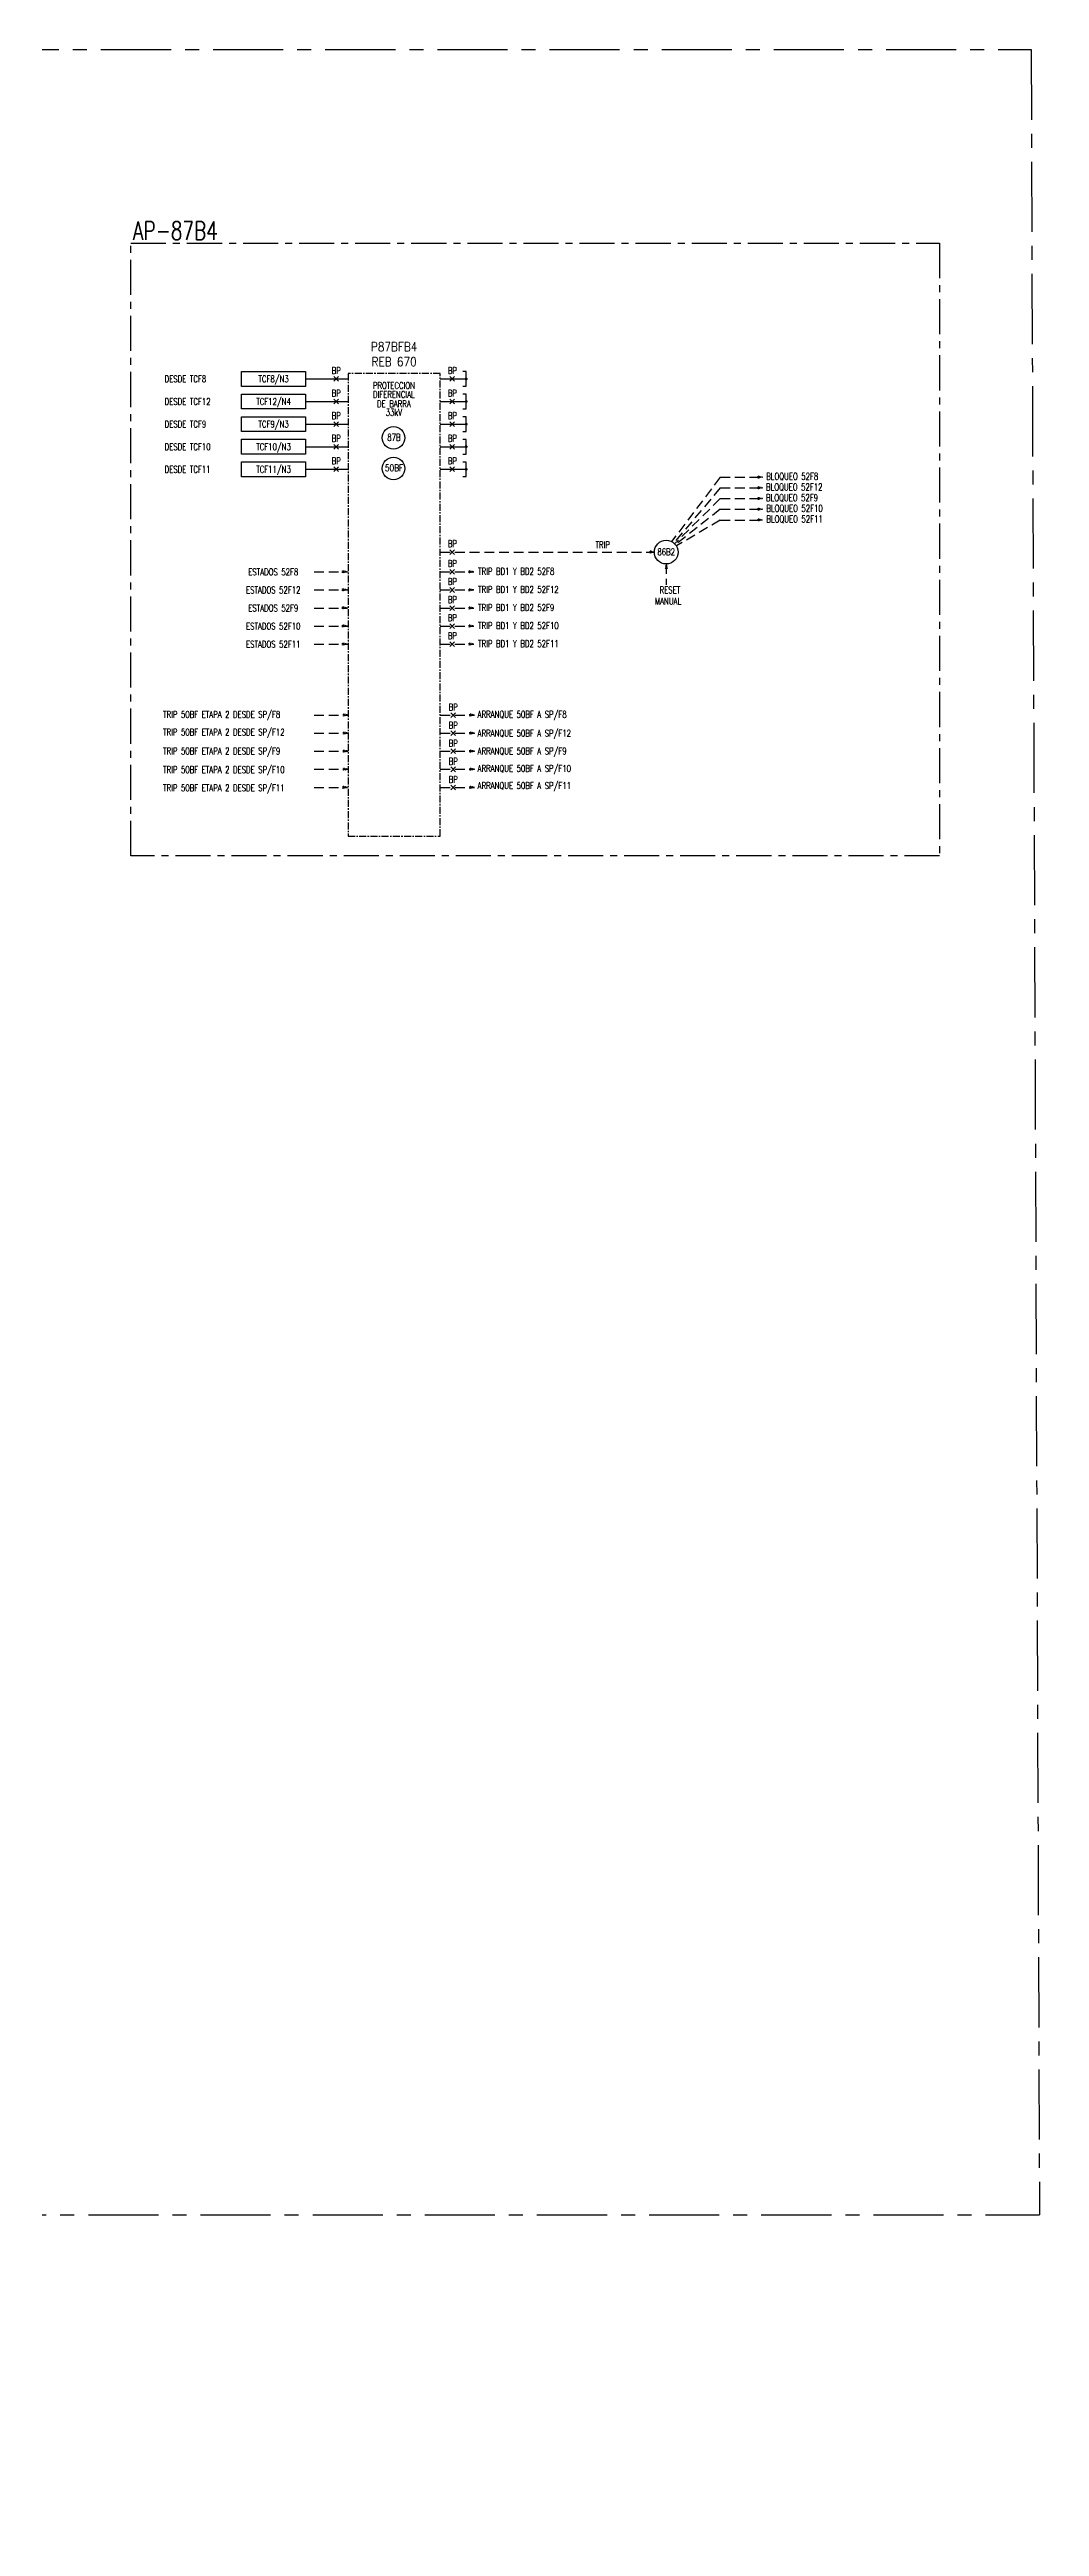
# Model space of a CAD drawing. Header units: millimetres. Extents: x -1355 to 3509, y -1443 to -567.
# Drawn here: x -773.8 to -597.3, y -1033.4 to -591.9 of the extents above; entities that cross this region are included whole.
import ezdxf
from ezdxf.enums import TextEntityAlignment as Align

# ---------------------------------------------------------------- set-up
doc = ezdxf.new("R2010")
doc.units = ezdxf.units.MM
doc.linetypes.add('CENTER', pattern=[2, 1.25, -0.25, 0.25, -0.25])
doc.linetypes.add('HIDDEN', pattern=[0.375, 0.25, -0.125])
for name, color, linetype in [('ACEP-E-DATOS', 3, 'Continuous'), ('ACEP-E-EJES', 1, 'CENTER'), ('ACEP-E-EQUIPOS', 7, 'Continuous'), ('ACEP-E-SEGMENTOS', 1, 'HIDDEN'), ('ACEP-E-TEXTOS', 3, 'Continuous'), ('TEXTOS', 7, 'Continuous')]:
    doc.layers.add(name, color=color, linetype=linetype)
doc.styles.add('Romans_0.85', font='romans.shx', dxfattribs={"width": 0.85})

# ---------------------------------------------------------------- blocks, each defined once
blk = doc.blocks.new('DIAG-16')
blk.add_lwpolyline([(-1.8, -4), (0, -4), (0, 4), (-1.8, 4)])
at = {"const_width": 0.75}
blk.add_lwpolyline([(-0.4, 0, 1), (0.4, 0, 1)], format="xyb", close=True, dxfattribs=at)
blk = doc.blocks.new('Flecha')
blk.add_hatch(color=256).paths.add_polyline_path([(0, 1.66), (-0.36, 0), (0.36, 0)])
for p, q in [((0, 1.66), (-0.36, 0)), ((-0.36, 0), (0.36, 0)), ((0, 1.66), (0.36, 0))]:
    blk.add_line(p, q)

msp = doc.modelspace()

# ---------------------------------------------------------------- linework, layer by layer
at = {"layer": 'ACEP-E-DATOS'}
for points in [[(-739.55, -649.32), (-728.14, -649.32), (-728.14, -651.99), (-739.55, -651.99)], [(-739.55, -653.35), (-728.14, -653.35), (-728.14, -656.01), (-739.55, -656.01)], [(-739.55, -657.38), (-728.14, -657.38), (-728.14, -660.04), (-739.55, -660.04)], [(-739.55, -661.4), (-728.14, -661.4), (-728.14, -664.07), (-739.55, -664.07)], [(-739.55, -665.43), (-728.14, -665.43), (-728.14, -668.09), (-739.55, -668.09)]]:
    msp.add_lwpolyline(points, close=True, dxfattribs=at)
at = {"layer": 'ACEP-E-EJES', "ltscale": 10}
for points in [[(-1344.64, -591.95), (-598.78, -591.95), (-597.28, -977.88)], [(-786.88, -1033.39), (-786.88, -977.88), (-597.28, -977.88)]]:
    msp.add_lwpolyline(points, dxfattribs=at)
at = {"layer": 'ACEP-E-EJES', "ltscale": 5}
msp.add_lwpolyline([(-759.29, -626.44), (-615.09, -626.44), (-615.09, -735.66), (-759.29, -735.66)], close=True, dxfattribs=at)
at = {"layer": 'ACEP-E-EJES'}
msp.add_lwpolyline([(-720.58, -732.16), (-704.14, -732.16), (-704.14, -649.68), (-720.58, -649.68)], close=True, dxfattribs=at)
at = {"layer": 'ACEP-E-EQUIPOS', "color": 7}
for p, q in [((-723.13, -651.07), (-722.29, -650.23)), ((-722.29, -651.07), (-723.13, -650.23)), ((-702.43, -650.23), (-701.59, -651.07)), ((-701.59, -650.23), (-702.43, -651.07)), ((-723.13, -655.1), (-722.29, -654.26)), ((-722.29, -655.1), (-723.13, -654.26)), ((-702.43, -654.26), (-701.59, -655.1)), ((-701.59, -654.26), (-702.43, -655.1)), ((-723.13, -659.13), (-722.29, -658.29)), ((-722.29, -659.13), (-723.13, -658.29)), ((-702.43, -658.29), (-701.59, -659.13)), ((-701.59, -658.29), (-702.43, -659.13)), ((-723.13, -663.15), (-722.29, -662.32)), ((-722.29, -663.15), (-723.13, -662.32)), ((-723.13, -667.18), (-722.29, -666.34)), ((-722.29, -667.18), (-723.13, -666.34)), ((-702.43, -662.32), (-701.59, -663.15)), ((-701.59, -662.32), (-702.43, -663.15)), ((-702.43, -666.34), (-701.59, -667.18)), ((-701.59, -666.34), (-702.43, -667.18)), ((-702.43, -681.1), (-701.59, -681.94)), ((-701.59, -681.1), (-702.43, -681.94)), ((-702.43, -684.63), (-701.59, -685.47)), ((-701.59, -684.63), (-702.43, -685.47)), ((-702.43, -687.85), (-701.59, -688.69)), ((-701.59, -687.85), (-702.43, -688.69)), ((-702.43, -691.07), (-701.59, -691.91)), ((-701.59, -691.07), (-702.43, -691.91)), ((-702.43, -694.29), (-701.59, -695.13)), ((-701.59, -694.29), (-702.43, -695.13)), ((-702.43, -697.51), (-701.59, -698.35)), ((-701.59, -697.51), (-702.43, -698.35)), ((-702.27, -710.15), (-701.43, -710.99)), ((-701.43, -710.15), (-702.27, -710.99)), ((-702.27, -713.37), (-701.43, -714.21)), ((-701.43, -713.37), (-702.27, -714.21)), ((-702.27, -716.59), (-701.43, -717.43)), ((-701.43, -716.59), (-702.27, -717.43)), ((-702.27, -719.81), (-701.43, -720.65)), ((-701.43, -719.81), (-702.27, -720.65)), ((-702.27, -723.04), (-701.43, -723.87)), ((-701.43, -723.04), (-702.27, -723.87))]:
    msp.add_line(p, q, dxfattribs=at)
for centre in [(-712.48, -661.15), (-712.48, -666.6)]:
    msp.add_circle(centre, 2.01, dxfattribs=at)
at = {"layer": 'ACEP-E-EQUIPOS'}
msp.add_circle((-663.84, -681.52), 2.11, dxfattribs=at)
at = {"layer": 'ACEP-E-SEGMENTOS', "linetype": 'Continuous'}
for p, q in [((-728.14, -650.65), (-720.58, -650.65)), ((-704.14, -650.65), (-699.5, -650.65)), ((-728.14, -654.68), (-720.58, -654.68)), ((-704.14, -654.68), (-699.5, -654.68)), ((-728.14, -658.71), (-720.58, -658.71)), ((-704.14, -658.71), (-699.5, -658.71)), ((-728.14, -662.74), (-720.58, -662.74)), ((-704.14, -662.74), (-699.5, -662.74)), ((-728.14, -666.76), (-720.58, -666.76)), ((-704.14, -666.76), (-699.5, -666.76))]:
    msp.add_line(p, q, dxfattribs=at)
at = {"layer": 'ACEP-E-SEGMENTOS', "color": 1, "linetype": 'HIDDEN', "ltscale": 7}
for p, q in [((-654.21, -668.17), (-662.88, -679.64)), ((-654.21, -670.08), (-662.48, -679.9)), ((-654.21, -668.17), (-646.7, -668.17)), ((-654.21, -670.08), (-646.7, -670.08)), ((-654.21, -671.99), (-662.34, -680.03)), ((-654.21, -673.89), (-662.2, -680.19)), ((-654.21, -671.99), (-646.7, -671.99)), ((-654.21, -673.89), (-646.7, -673.89)), ((-654.21, -675.8), (-662.03, -680.42)), ((-654.21, -675.8), (-646.7, -675.8)), ((-704.14, -681.52), (-665.95, -681.52)), ((-663.84, -683.63), (-663.84, -687.33)), ((-726.63, -685.05), (-720.67, -685.05)), ((-726.63, -688.27), (-720.67, -688.27)), ((-704.14, -685.05), (-698.17, -685.05)), ((-704.14, -688.27), (-698.17, -688.27)), ((-726.63, -691.49), (-720.67, -691.49)), ((-704.14, -691.49), (-698.17, -691.49)), ((-726.63, -694.71), (-720.67, -694.71)), ((-704.14, -694.71), (-698.17, -694.71)), ((-726.63, -697.93), (-720.67, -697.93)), ((-704.14, -697.93), (-698.17, -697.93)), ((-726.63, -710.57), (-720.58, -710.57)), ((-704.14, -710.57), (-698.02, -710.57)), ((-726.63, -713.79), (-720.58, -713.79)), ((-704.14, -713.79), (-698.02, -713.79)), ((-726.63, -717.01), (-720.58, -717.01)), ((-704.14, -717.01), (-698.02, -717.01)), ((-726.63, -720.23), (-720.58, -720.23)), ((-726.63, -723.45), (-720.67, -723.45)), ((-704.14, -720.23), (-698.02, -720.23)), ((-704.14, -723.45), (-698.02, -723.45))]:
    msp.add_line(p, q, dxfattribs=at)

# ---------------------------------------------------------------- block references
at = {"layer": 'ACEP-E-EQUIPOS', "color": 7, "xscale": 0.3244657492774908, "yscale": 0.3244657492774908, "zscale": 0.3244657492774908}
for p in [(-699.5, -650.65), (-699.5, -654.68), (-699.5, -658.71), (-699.5, -662.74), (-699.5, -666.76)]:
    msp.add_blockref('DIAG-16', p, dxfattribs=at)
at = {"layer": 'ACEP-E-SEGMENTOS', "color": 1, "linetype": 'HIDDEN', "ltscale": 7, "yscale": 0.498364787019408, "zscale": 0.498364787019408, "rotation": 270}
for p, xscale in [((-647.52, -668.17), 0.498364787019408), ((-647.52, -670.08), 0.498364787019408), ((-647.52, -671.99), 0.498364787019408), ((-647.52, -673.89), 0.498364787019408), ((-647.52, -675.8), 0.498364787019408), ((-666.77, -681.52), 0.498364787019408), ((-721.57, -685.03), -0.4983647870193723), ((-721.57, -688.25), -0.4983647870193723), ((-699, -685.05), -0.4983647870193723), ((-699, -688.27), -0.4983647870193723), ((-721.57, -691.47), -0.4983647870193723), ((-699, -691.49), -0.4983647870193723), ((-721.57, -694.69), -0.4983647870193723), ((-699, -694.71), -0.4983647870193723), ((-721.57, -697.92), -0.4983647870193723), ((-699, -697.93), -0.4983647870193723), ((-721.41, -710.57), -0.4983647870193723), ((-698.85, -710.57), -0.4983647870193723), ((-721.41, -713.79), -0.4983647870193723), ((-698.85, -713.79), -0.4983647870193723), ((-721.41, -717.01), -0.4983647870193723), ((-698.85, -717.01), -0.4983647870193723), ((-721.49, -723.45), -0.4983647870193723), ((-721.41, -720.23), -0.4983647870193723), ((-698.85, -720.23), -0.4983647870193723), ((-698.85, -723.45), -0.4983647870193723)]:
    msp.add_blockref('Flecha', p, dxfattribs=dict(at, xscale=xscale))
at = {"layer": 'ACEP-E-SEGMENTOS', "color": 1, "linetype": 'HIDDEN', "ltscale": 7, "xscale": -0.498364787019408, "yscale": 0.498364787019408, "zscale": 0.498364787019408}
msp.add_blockref('Flecha', (-663.84, -684.46), dxfattribs=at)

# ---------------------------------------------------------------- texts
at = {"layer": 'ACEP-E-TEXTOS', "color": 7, "style": 'Romans_0.85', "width": 0.75}
msp.add_text('AP-87B4', height=3.222, dxfattribs=at).set_placement((-758.91, -625.84))
at = {"layer": 'ACEP-E-TEXTOS', "style": 'Romans_0.85', "width": 0.75}
for s, p in [('BP', (-722.68, -649.76)), ('BP', (-701.97, -649.76)), ('BP', (-722.68, -653.79)), ('BP', (-701.97, -653.79)), ('BP', (-722.68, -657.81)), ('BP', (-701.97, -657.81)), ('BP', (-722.68, -661.84)), ('87B', (-712.39, -661.66)), ('BP', (-701.97, -661.84)), ('BP', (-722.68, -665.87)), ('BP', (-701.97, -665.87)), ('BP', (-701.97, -680.62)), ('TRIP', (-675.16, -680.82)), ('BP', (-701.97, -684.15)), ('BP', (-701.97, -687.37)), ('RESET', (-663.18, -688.87)), ('BP', (-701.97, -690.59)), ('BP', (-701.97, -693.82)), ('MANUAL', (-663.51, -690.85)), ('BP', (-701.97, -697.04)), ('BP', (-701.82, -709.75)), ('BP', (-701.82, -712.97)), ('BP', (-701.82, -716.19)), ('BP', (-701.82, -719.41)), ('BP', (-701.82, -722.63))]:
    msp.add_text(s, height=1.208, dxfattribs=at).set_placement(p, align=Align.CENTER)
for s, height, p in [('DESDE TCF8', 1.208, (-753.28, -650.65)), ('DESDE TCF12', 1.2081, (-753.28, -654.68)), ('DESDE TCF9', 1.208, (-753.28, -658.71)), ('DESDE TCF10', 1.2081, (-753.28, -662.74)), ('DESDE TCF11', 1.2081, (-753.28, -666.76))]:
    msp.add_text(s, height=height, dxfattribs=at).set_placement(p, align=Align.MIDDLE_LEFT)
for s, height, p in [('TCF8/N3', 1.208, (-733.85, -650.65)), ('PROTECCION', 1.208, (-712.4, -651.82)), ('DIFERENCIAL', 1.2081, (-712.4, -653.42)), ('TCF12/N4', 1.208, (-733.85, -654.68)), ('DE BARRA', 1.208, (-712.4, -655.09)), ('33kV', 1.208, (-712.4, -656.6)), ('TCF10/N3', 1.208, (-733.85, -662.74)), ('TCF9/N3', 1.208, (-733.85, -658.71)), ('TCF11/N3', 1.208, (-733.85, -666.76)), ('86B2', 1.208, (-663.84, -681.48)), ('ESTADOS 52F12', 1.2081, (-733.91, -688.27)), ('ESTADOS 52F8', 1.2081, (-733.91, -685.05)), ('ESTADOS 52F9', 1.2081, (-733.91, -691.49)), ('ESTADOS 52F10', 1.2081, (-733.91, -694.72)), ('ESTADOS 52F11', 1.2081, (-733.91, -697.94))]:
    msp.add_text(s, height=height, dxfattribs=at).set_placement(p, align=Align.MIDDLE_CENTER)
for s, p in [('BLOQUEO 52F12', (-646.04, -669.3)), ('BLOQUEO 52F8', (-646.01, -667.4)), ('BLOQUEO 52F9', (-646.04, -671.21)), ('BLOQUEO 52F10', (-645.98, -673.12)), ('BLOQUEO 52F11', (-645.98, -675.02))]:
    msp.add_text(s, height=1.2081, dxfattribs=at).set_placement(p, align=Align.TOP_LEFT)
for s, p in [('TRIP BD1 Y BD2 52F8', (-697.38, -685.55)), ('TRIP BD1 Y BD2 52F12', (-697.38, -688.78)), ('TRIP BD1 Y BD2 52F9', (-697.38, -692)), ('TRIP BD1 Y BD2 52F10', (-697.38, -695.22)), ('TRIP BD1 Y BD2 52F11', (-697.38, -698.44)), ('TRIP 50BF ETAPA 2 DESDE SP/F8', (-753.55, -711.06)), ('ARRANQUE 50BF A SP/F8', (-697.47, -711.04)), ('TRIP 50BF ETAPA 2 DESDE SP/F12', (-753.55, -714.2)), ('ARRANQUE 50BF A SP/F12', (-697.47, -714.4)), ('TRIP 50BF ETAPA 2 DESDE SP/F9', (-753.55, -717.58)), ('TRIP 50BF ETAPA 2 DESDE SP/F10', (-753.55, -720.89)), ('ARRANQUE 50BF A SP/F9', (-697.47, -717.58)), ('ARRANQUE 50BF A SP/F10', (-697.47, -720.68)), ('TRIP 50BF ETAPA 2 DESDE SP/F11', (-753.55, -724.14)), ('ARRANQUE 50BF A SP/F11', (-697.47, -723.73))]:
    msp.add_text(s, height=1.2081, dxfattribs=at).set_placement(p)
at = {"layer": 'ACEP-E-TEXTOS', "insert": (-712.37, -665.9), "char_height": 1.2081, "width": 3.8966, "attachment_point": 2, "style": 'Romans_0.85'}
msp.add_mtext('{\\W0.8;50BF}', dxfattribs=at)
at = {"layer": 'TEXTOS', "color": 7, "insert": (-712.36, -646.25), "char_height": 1.611, "width": 17.4023, "attachment_point": 5, "style": 'Romans_0.85'}
msp.add_mtext('P87BFB4\\PREB 670', dxfattribs=at)

doc.saveas('drawing.dxf')
